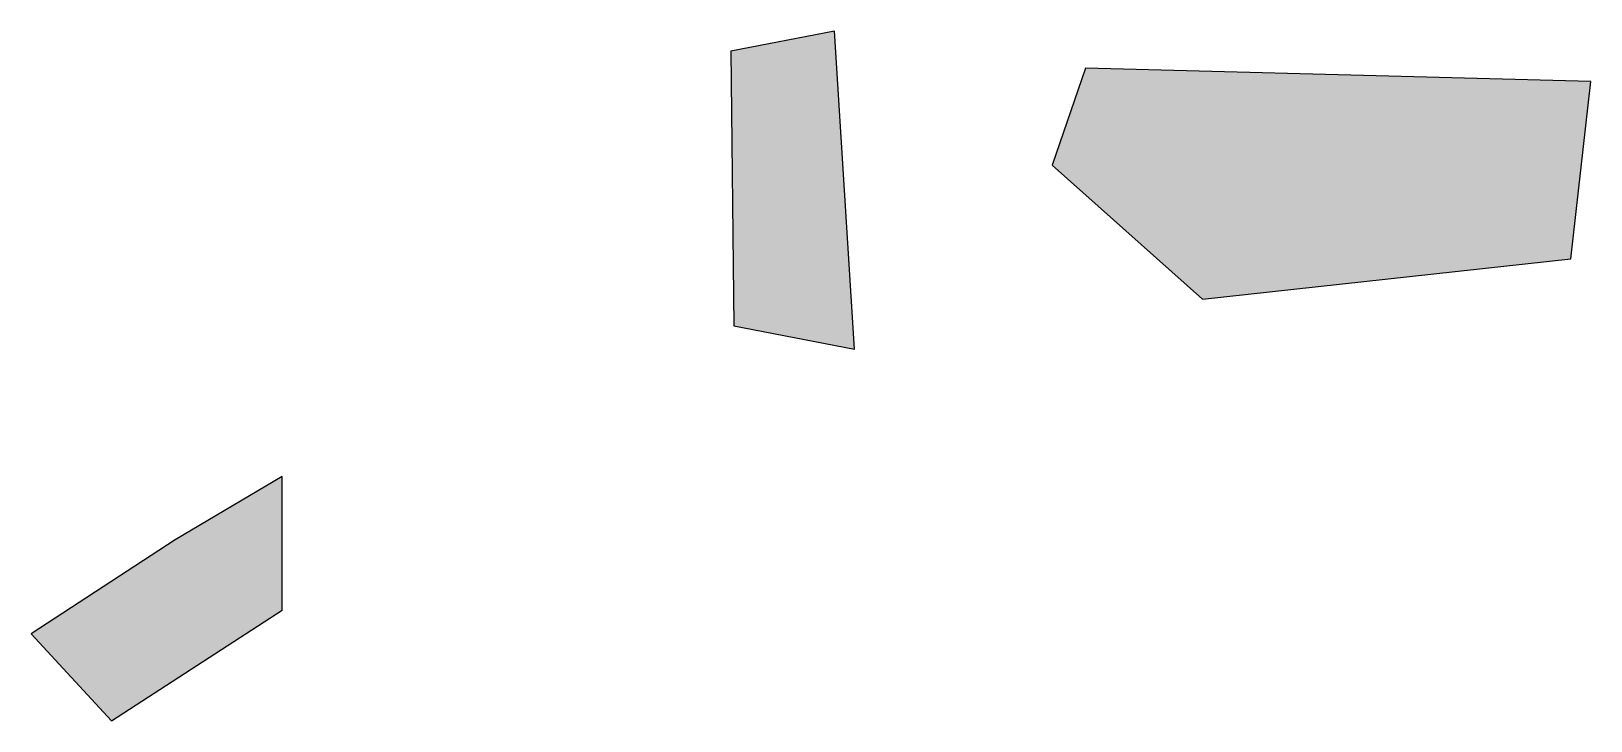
# Model space of a CAD drawing. Header units: millimetres. Extents: x -7200 to 93979, y -9600 to 40920.
# Drawn here: x 7278 to 8461, y 2935 to 3458 of the extents above; entities that cross this region are included whole.
import ezdxf

# ---------------------------------------------------------------- set-up
doc = ezdxf.new("R2010")
doc.units = ezdxf.units.MM
doc.layers.add('ЗАЛИВКА', color=7, linetype='Continuous')
doc.layers.add('ПЛАН', color=7, linetype='Continuous')

msp = doc.modelspace()

# ---------------------------------------------------------------- hatches: boundary and pattern name
at = {"layer": 'ЗАЛИВКА'}
for points in [[(7808.6, 3442.9), (7811.1, 3234.7), (7902.5, 3217), (7887.3, 3458.1)], [(8077.7, 3430.2), (8052.3, 3356.6), (8166.5, 3255), (8445.7, 3285.5), (8461, 3420)], [(7387.2, 3072.3), (7278, 3001.2), (7339, 2935.2), (7468.4, 3019), (7468.4, 3120.5)]]:
    msp.add_hatch(color=7, dxfattribs=at).paths.add_polyline_path(points)

# ---------------------------------------------------------------- linework, layer by layer
at = {"layer": 'ПЛАН'}
for points in [[(7808.6, 3442.9), (7811.1, 3234.7), (7902.5, 3217), (7887.3, 3458.1)], [(8077.7, 3430.2), (8052.3, 3356.6), (8166.5, 3255), (8445.7, 3285.5), (8461, 3420)], [(7387.2, 3072.3), (7278, 3001.2), (7339, 2935.2), (7468.4, 3019), (7468.4, 3120.5)]]:
    msp.add_lwpolyline(points, close=True, dxfattribs=at)

doc.saveas('drawing.dxf')
